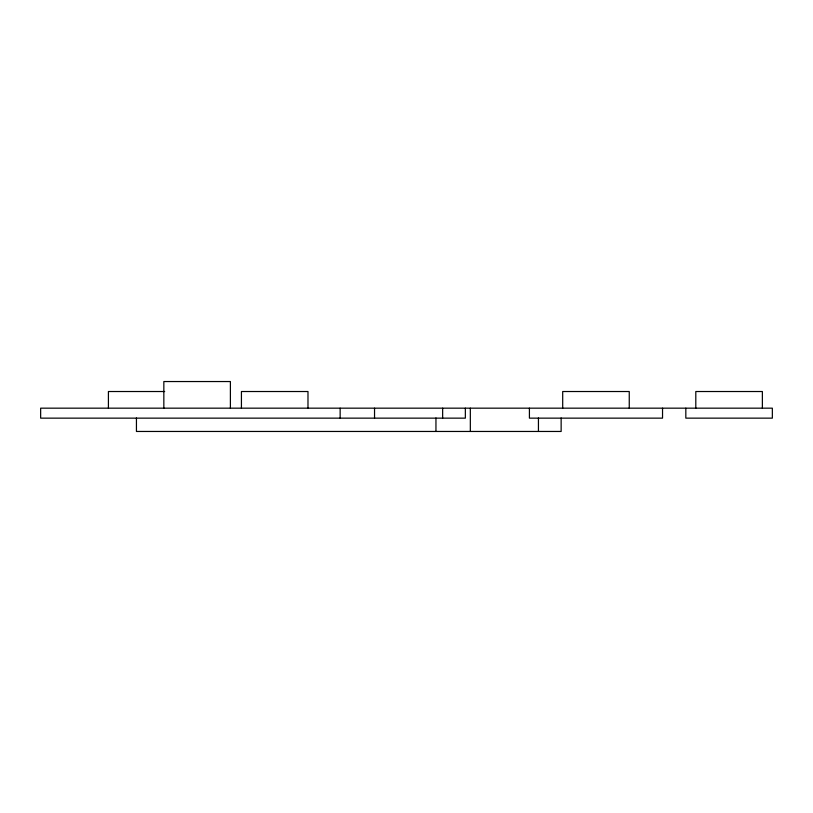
<?xml version="1.0" encoding="UTF-8"?>
<svg xmlns="http://www.w3.org/2000/svg" width="813" height="813" viewBox="0 0 813 813"><rect width="100%" height="100%" fill="white"/><g stroke="black" fill="none" stroke-linecap="round" stroke-linejoin="round"><path stroke-width="1.22" d="M164.673 391.52L108.414 391.52L108.414 408.167M762.37 408.167L762.37 391.52L695.806 391.52L695.806 408.167M685.826 408.167L685.826 418.146L772.35 418.146L772.35 408.167L40.65 408.167L40.65 418.146L465.351 418.146L465.351 408.167M662.534 408.167L662.534 418.146L529.415 418.146L529.415 408.167M629.252 408.167L629.252 391.52L562.698 391.52L562.698 408.167M561.143 417.973L561.143 431.459L136.442 431.459L136.442 417.973M538.44 417.973L538.44 431.459M470.331 408.167L470.331 431.459M442.648 408.167L442.648 418.146M435.951 417.973L435.951 431.459M374.539 408.167L374.539 418.146M340.149 408.167L340.149 418.146M307.985 408.167L307.985 391.52L241.431 391.52L241.431 408.167M230.394 408.167L230.394 381.541L163.84 381.541L163.84 408.167"/></g></svg>
